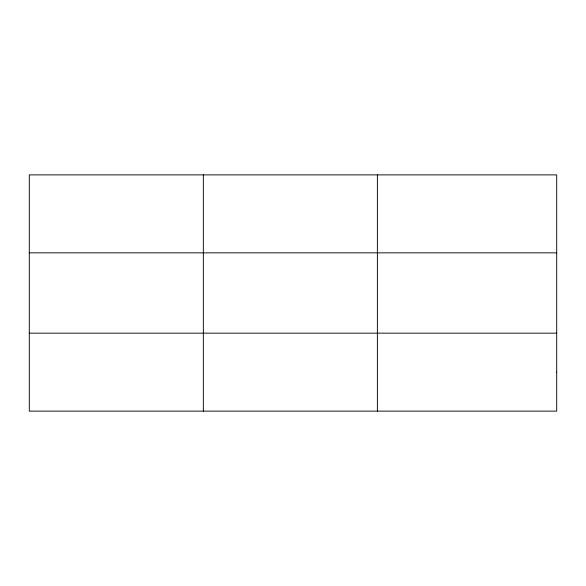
<?xml version="1.0" encoding="UTF-8"?>
<svg xmlns="http://www.w3.org/2000/svg" width="586" height="586" viewBox="0 0 586 586"><rect width="100%" height="100%" fill="white"/><g stroke="black" fill="none" stroke-linecap="round" stroke-linejoin="round"><path stroke-width="0.88" d="M203.342 174.877L203.342 411.123M377.384 174.877L377.384 411.123M29.3 252.837L556.7 252.837M29.3 333.163L556.7 333.163M556.7 372.139L556.7 411.123L29.3 411.123L29.3 174.877L556.7 174.877L556.7 372.139"/></g></svg>
